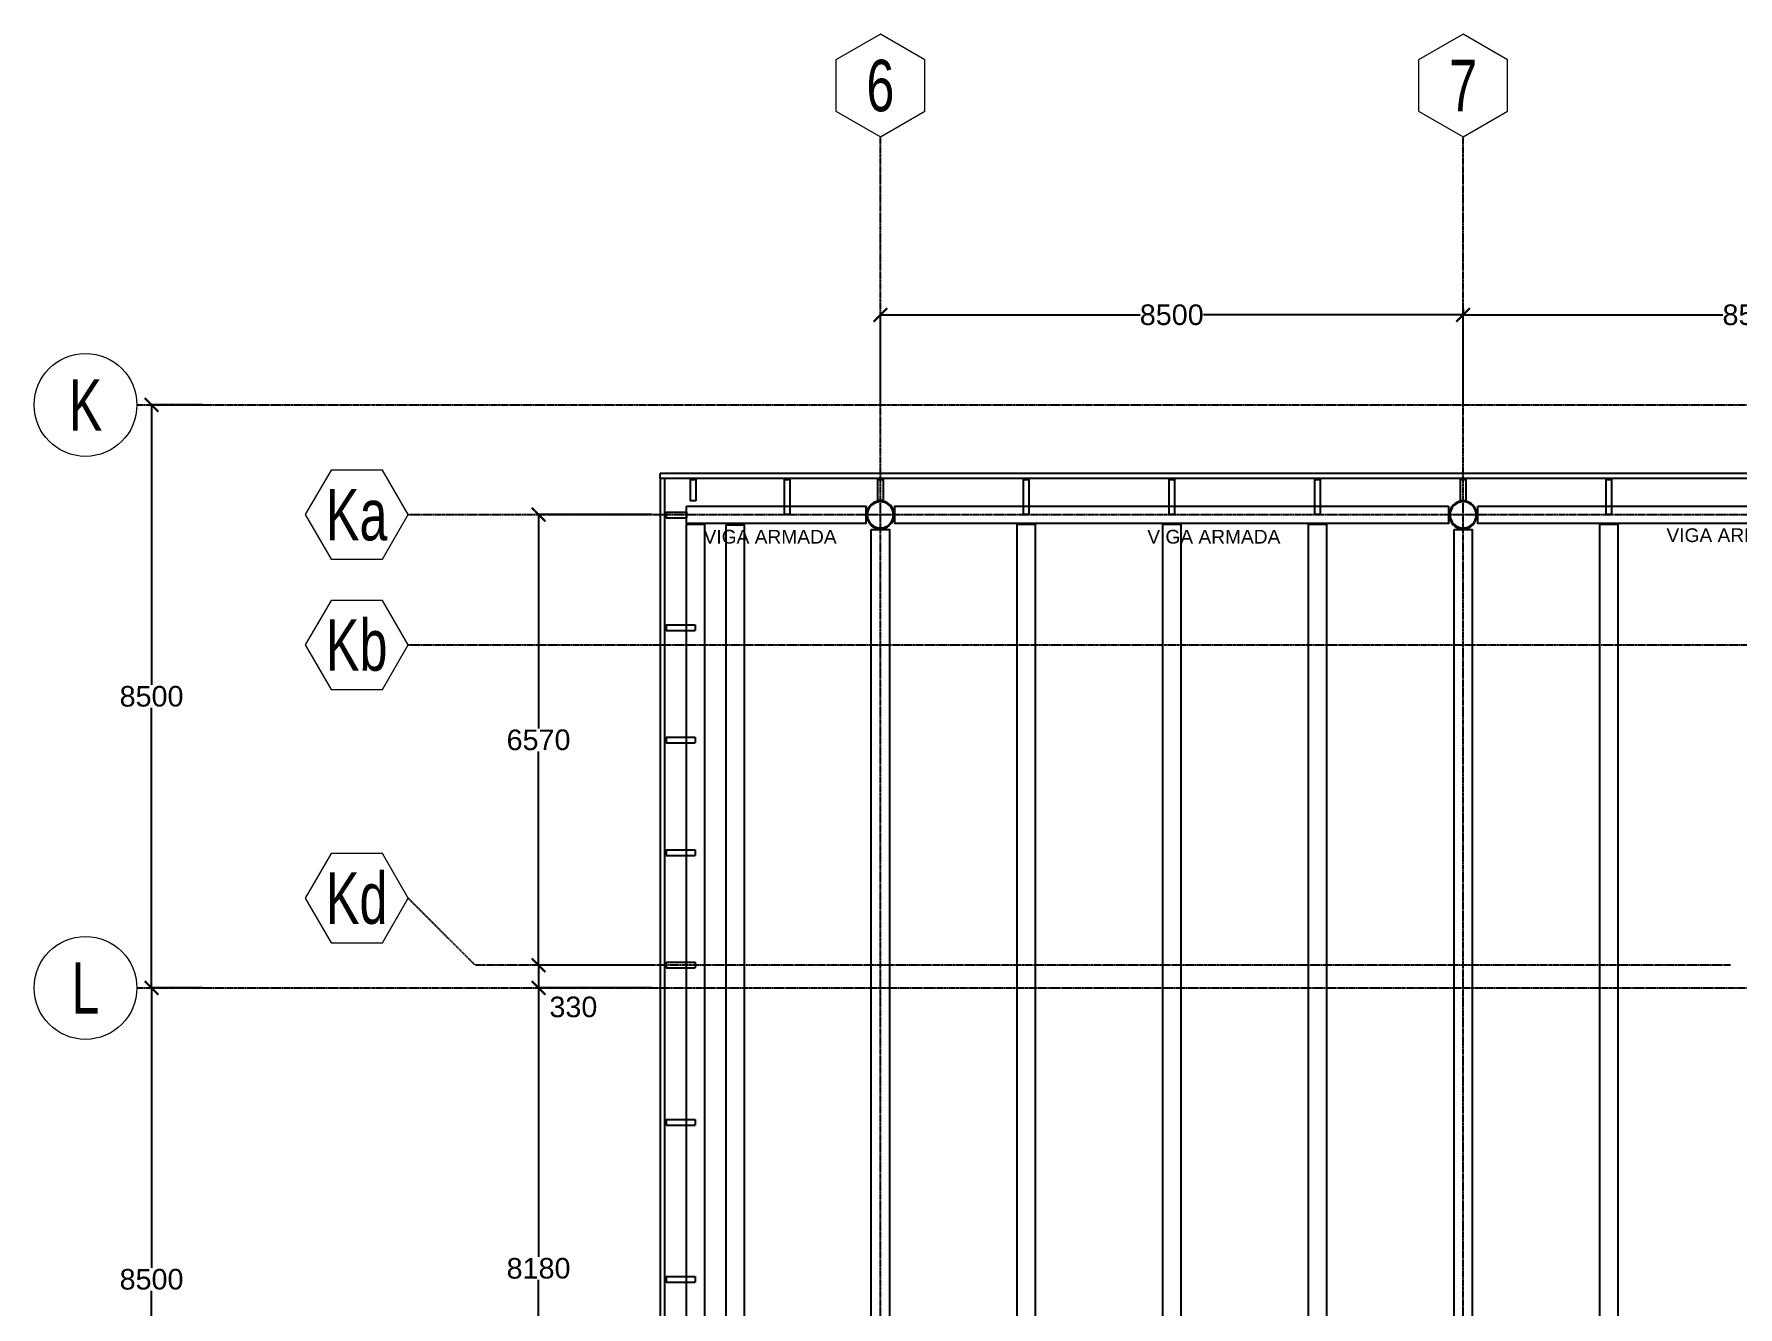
# Model space of a CAD drawing. Header units: millimetres. Extents: x -12345 to 95575, y -11225 to 31862.
# Drawn here: x -12345 to 12509, y 12349 to 30907 of the extents above; entities that cross this region are included whole.
import ezdxf
from ezdxf.enums import TextEntityAlignment as Align

# ---------------------------------------------------------------- set-up
doc = ezdxf.new("R2010")
doc.units = ezdxf.units.MM
doc.header["$LTSCALE"] = 0.95
doc.linetypes.add('DXK_LINE_DOT3', pattern=[5.9187, 2.979, -0.9799, 0.9799, -0.9799])
for name, color, linetype, lineweight in [('0-1', 250, 'Continuous', 5), ('E_COLUMNAS-1', 1, 'Continuous', 25), ('E_COLUMNAS-3', 1, 'Continuous', 35), ('E_TEXTO', 3, 'Continuous', 9), ('E_VIGAS-1', 31, 'Continuous', 25), ('HCB_EJES', 1, 'DXK_LINE_DOT3', 9), ('S-COLS-HDLN-1', 52, 'Continuous', 35)]:
    doc.layers.add(name, color=color, linetype=linetype, lineweight=lineweight)
for name, color, linetype in [('COTAS', 8, 'Continuous'), ('HCB-EJES', 1, 'Continuous'), ('HCB-ROTULOS', 2, 'Continuous'), ('HCB_VIGAS', 4, 'Continuous')]:
    doc.layers.add(name, color=color, linetype=linetype)
doc.styles.add('VERDANA', font='arial.ttf')
doc.dimstyles.new('1.125', dxfattribs={"dimscale": 0, "dimtxt": 300, "dimasz": 200, "dimexe": 4, "dimexo": 4, "dimgap": 15, "dimtad": 0, "dimdec": 0, "dimzin": 4, "dimdsep": 46, "dimtxsty": 'VERDANA', "dimblk": 'ARCHTICK', "dimcen": -10, "dimclrd": 256, "dimclrt": 3, "dimadec": 0, "dimazin": 0, "dimtfac": 1, "dimtdec": 0, "dimtmove": 2, "dimatfit": 0, "dimldrblk": 'OBLIQUE', "dimfxl": 0.05, "dimtolj": 1, "dimtzin": 0, "dimarcsym": 0})

# ---------------------------------------------------------------- blocks, each defined once
blk = doc.blocks.new('EST_SFM_VIGA-METALICA-SECCION-C - EST_SFM_VIGA-METALICA-UPN160-1510769-_14_00m_N_E_-NIVEL-4 DOC')
at = {"layer": 'E_VIGAS-1'}
for p, q in [((-11.69, -0.018), (-11.69, 0.047)), ((11.677, 0.047), (-11.69, 0.047)), ((11.677, 0.047), (11.677, -0.018)), ((-11.69, -0.018), (11.677, -0.018))]:
    blk.add_line(p, q, dxfattribs=at)
blk = doc.blocks.new('EST_SFM_VIGA-METALICA-SECCION-C - EST_SFM_VIGA-METALICA-UPN160-1505289-_14_00m_N_E_-NIVEL-4 DOC')
at = {"layer": 'E_VIGAS-1'}
for p, q in [((-44.831, -0.047), (-44.831, 0.018)), ((44.822, 0.018), (-44.831, 0.018)), ((-44.831, -0.047), (44.822, -0.047))]:
    blk.add_line(p, q, dxfattribs=at)
blk = doc.blocks.new('DCTIB_CNI_EST_MOD-1A-FAC_0001_rvt-1-_14_00m_N_E_-NIVEL-4 DOC')
at = {"layer": 'E_VIGAS-1'}
for p, q in [((-85.436, 165.076), (-85.436, 165.077)), ((-85.436, 165.077), (-85.408, 165.077)), ((-85.436, 165.076), (-85.354, 165.076)), ((-85.354, 165.076), (-85.436, 165.076)), ((-85.436, 165.076), (-85.436, 164.763)), ((-85.398, 165.082), (-85.398, 165.096)), ((-85.398, 165.077), (-85.398, 165.082)), ((-85.393, 165.096), (-85.393, 165.082)), ((-85.393, 165.082), (-85.393, 165.077)), ((-85.382, 165.077), (-85.354, 165.077)), ((-85.354, 165.077), (-85.354, 165.076)), ((-85.354, 165.076), (-85.354, 164.763)), ((-84.064, 165.076), (-84.064, 165.077)), ((-84.064, 165.077), (-84.037, 165.077)), ((-84.064, 165.076), (-83.982, 165.076)), ((-83.982, 165.076), (-84.064, 165.076)), ((-84.064, 165.076), (-84.064, 164.564)), ((-84.026, 165.082), (-84.026, 165.096)), ((-84.026, 165.077), (-84.026, 165.082)), ((-84.021, 165.096), (-84.021, 165.082)), ((-84.021, 165.082), (-84.021, 165.077)), ((-84.01, 165.077), (-83.982, 165.077)), ((-83.982, 165.077), (-83.982, 165.076)), ((-83.982, 165.076), (-83.982, 164.564)), ((-82.703, 165.076), (-82.703, 165.077)), ((-82.703, 165.077), (-82.675, 165.077)), ((-82.703, 165.076), (-82.621, 165.076)), ((-82.621, 165.076), (-82.703, 165.076)), ((-82.703, 165.076), (-82.703, 164.767)), ((-82.664, 165.082), (-82.664, 165.096)), ((-82.664, 165.077), (-82.664, 165.082)), ((-82.659, 165.096), (-82.659, 165.082)), ((-82.659, 165.082), (-82.659, 165.077)), ((-82.649, 165.077), (-82.621, 165.077)), ((-82.621, 165.077), (-82.621, 165.076)), ((-82.621, 165.076), (-82.621, 164.767)), ((-80.578, 165.076), (-80.578, 165.077)), ((-80.578, 165.077), (-80.55, 165.077)), ((-80.578, 165.076), (-80.496, 165.076)), ((-80.496, 165.076), (-80.578, 165.076)), ((-80.578, 165.076), (-80.578, 164.564)), ((-80.539, 165.082), (-80.539, 165.096)), ((-80.539, 165.077), (-80.539, 165.082)), ((-80.534, 165.096), (-80.534, 165.082)), ((-80.534, 165.082), (-80.534, 165.077)), ((-80.524, 165.077), (-80.496, 165.077)), ((-80.496, 165.077), (-80.496, 165.076)), ((-80.496, 165.076), (-80.496, 164.564)), ((-78.453, 165.076), (-78.453, 165.077)), ((-78.453, 165.077), (-78.425, 165.077)), ((-78.453, 165.076), (-78.371, 165.076)), ((-78.371, 165.076), (-78.453, 165.076)), ((-78.453, 165.076), (-78.453, 164.564)), ((-78.414, 165.082), (-78.414, 165.096)), ((-78.414, 165.077), (-78.414, 165.082)), ((-78.409, 165.096), (-78.409, 165.082)), ((-78.409, 165.082), (-78.409, 165.077)), ((-78.399, 165.077), (-78.371, 165.077)), ((-78.371, 165.077), (-78.371, 165.076)), ((-78.371, 165.076), (-78.371, 164.564)), ((-76.328, 165.076), (-76.328, 165.077)), ((-76.328, 165.077), (-76.3, 165.077)), ((-76.328, 165.076), (-76.246, 165.076)), ((-76.246, 165.076), (-76.328, 165.076)), ((-76.328, 165.076), (-76.328, 164.564)), ((-76.289, 165.082), (-76.289, 165.096)), ((-76.289, 165.077), (-76.289, 165.082)), ((-76.284, 165.096), (-76.284, 165.082)), ((-76.284, 165.082), (-76.284, 165.077)), ((-76.274, 165.077), (-76.246, 165.077)), ((-76.246, 165.077), (-76.246, 165.076)), ((-76.246, 165.076), (-76.246, 164.564)), ((-74.203, 165.076), (-74.203, 165.077)), ((-74.203, 165.077), (-74.175, 165.077)), ((-74.203, 165.076), (-74.121, 165.076)), ((-74.121, 165.076), (-74.203, 165.076)), ((-74.203, 165.076), (-74.203, 164.763)), ((-74.164, 165.082), (-74.164, 165.096)), ((-74.164, 165.077), (-74.164, 165.082)), ((-74.159, 165.096), (-74.159, 165.082)), ((-74.159, 165.082), (-74.159, 165.077)), ((-74.149, 165.077), (-74.121, 165.077)), ((-74.121, 165.077), (-74.121, 165.076)), ((-74.121, 165.076), (-74.121, 164.763)), ((-72.078, 165.076), (-72.078, 165.077)), ((-72.078, 165.077), (-72.05, 165.077)), ((-72.078, 165.076), (-71.996, 165.076)), ((-71.996, 165.076), (-72.078, 165.076)), ((-72.078, 165.076), (-72.078, 164.564)), ((-72.039, 165.082), (-72.039, 165.096)), ((-72.039, 165.077), (-72.039, 165.082)), ((-72.034, 165.096), (-72.034, 165.082)), ((-72.034, 165.082), (-72.034, 165.077)), ((-72.024, 165.077), (-71.996, 165.077)), ((-71.996, 165.077), (-71.996, 165.076)), ((-71.996, 165.076), (-71.996, 164.564)), ((-85.808, 164.559), (-85.794, 164.559)), ((-85.794, 164.554), (-85.808, 164.554)), ((-85.794, 164.559), (-85.789, 164.559)), ((-85.789, 164.554), (-85.794, 164.554)), ((-85.789, 164.569), (-85.789, 164.597)), ((-85.789, 164.597), (-85.788, 164.597)), ((-85.789, 164.515), (-85.789, 164.543)), ((-85.788, 164.515), (-85.788, 164.597)), ((-85.788, 164.597), (-85.49, 164.597)), ((-85.788, 164.597), (-85.788, 164.515)), ((-85.49, 164.597), (-85.49, 164.515)), ((-85.354, 164.763), (-85.436, 164.763)), ((-83.982, 164.564), (-84.064, 164.564)), ((-82.621, 164.767), (-82.703, 164.767)), ((-80.496, 164.564), (-80.578, 164.564)), ((-78.371, 164.564), (-78.453, 164.564)), ((-76.246, 164.564), (-76.328, 164.564)), ((-74.121, 164.763), (-74.203, 164.763)), ((-71.996, 164.564), (-72.078, 164.564)), ((-85.788, 164.515), (-85.789, 164.515)), ((-85.788, 164.515), (-85.49, 164.515)), ((-85.808, 162.918), (-85.794, 162.918)), ((-85.794, 162.913), (-85.808, 162.913)), ((-85.794, 162.918), (-85.789, 162.918)), ((-85.789, 162.913), (-85.794, 162.913)), ((-85.789, 162.929), (-85.789, 162.957)), ((-85.789, 162.957), (-85.788, 162.957)), ((-85.789, 162.875), (-85.789, 162.903)), ((-85.788, 162.875), (-85.789, 162.875)), ((-85.788, 162.875), (-85.788, 162.957)), ((-85.788, 162.957), (-85.364, 162.957)), ((-85.788, 162.957), (-85.788, 162.875)), ((-85.788, 162.875), (-85.364, 162.875)), ((-85.364, 162.957), (-85.364, 162.875)), ((-85.789, 161.289), (-85.789, 161.317)), ((-85.789, 161.317), (-85.788, 161.317)), ((-85.788, 161.235), (-85.788, 161.317)), ((-85.788, 161.317), (-85.364, 161.317)), ((-85.788, 161.317), (-85.788, 161.235)), ((-85.364, 161.317), (-85.364, 161.235)), ((-85.808, 161.278), (-85.794, 161.278)), ((-85.794, 161.273), (-85.808, 161.273)), ((-85.794, 161.278), (-85.789, 161.278)), ((-85.789, 161.273), (-85.794, 161.273)), ((-85.789, 161.235), (-85.789, 161.262)), ((-85.788, 161.235), (-85.789, 161.235)), ((-85.788, 161.235), (-85.364, 161.235)), ((-85.808, 159.638), (-85.794, 159.638)), ((-85.794, 159.633), (-85.808, 159.633)), ((-85.794, 159.638), (-85.789, 159.638)), ((-85.789, 159.633), (-85.794, 159.633)), ((-85.789, 159.649), (-85.789, 159.676)), ((-85.789, 159.676), (-85.788, 159.676)), ((-85.789, 159.594), (-85.789, 159.622)), ((-85.788, 159.594), (-85.789, 159.594)), ((-85.788, 159.594), (-85.788, 159.676)), ((-85.788, 159.676), (-85.364, 159.676)), ((-85.788, 159.676), (-85.788, 159.594)), ((-85.788, 159.594), (-85.364, 159.594)), ((-85.364, 159.676), (-85.364, 159.594)), ((-85.808, 157.998), (-85.794, 157.998)), ((-85.794, 157.993), (-85.808, 157.993)), ((-85.794, 157.998), (-85.789, 157.998)), ((-85.789, 157.993), (-85.794, 157.993)), ((-85.789, 158.008), (-85.789, 158.036)), ((-85.789, 158.036), (-85.788, 158.036)), ((-85.789, 157.954), (-85.789, 157.982)), ((-85.788, 157.954), (-85.789, 157.954)), ((-85.788, 157.954), (-85.788, 158.036)), ((-85.788, 158.036), (-85.364, 158.036)), ((-85.788, 158.036), (-85.788, 157.954)), ((-85.788, 157.954), (-85.364, 157.954)), ((-85.364, 158.036), (-85.364, 157.954)), ((-85.808, 155.706), (-85.794, 155.706)), ((-85.794, 155.701), (-85.808, 155.701)), ((-85.794, 155.706), (-85.789, 155.706)), ((-85.789, 155.701), (-85.794, 155.701)), ((-85.789, 155.717), (-85.789, 155.745)), ((-85.789, 155.745), (-85.788, 155.745)), ((-85.789, 155.663), (-85.789, 155.691)), ((-85.788, 155.663), (-85.789, 155.663)), ((-85.788, 155.663), (-85.788, 155.745)), ((-85.788, 155.745), (-85.364, 155.745)), ((-85.788, 155.745), (-85.788, 155.663)), ((-85.788, 155.663), (-85.364, 155.663)), ((-85.364, 155.745), (-85.364, 155.663)), ((-85.808, 153.418), (-85.794, 153.418)), ((-85.794, 153.413), (-85.808, 153.413)), ((-85.794, 153.418), (-85.789, 153.418)), ((-85.789, 153.413), (-85.794, 153.413)), ((-85.789, 153.428), (-85.789, 153.456)), ((-85.789, 153.456), (-85.788, 153.456)), ((-85.789, 153.374), (-85.789, 153.402)), ((-85.788, 153.374), (-85.789, 153.374)), ((-85.788, 153.374), (-85.788, 153.456)), ((-85.788, 153.456), (-85.364, 153.456)), ((-85.788, 153.456), (-85.788, 153.374)), ((-85.788, 153.374), (-85.364, 153.374)), ((-85.364, 153.456), (-85.364, 153.374))]:
    blk.add_line(p, q, dxfattribs=at)
for points, knots in [([(-85.408, 165.077), (-85.408, 165.077), (-85.406, 165.077), (-85.403, 165.077), (-85.401, 165.078), (-85.399, 165.078), (-85.398, 165.08), (-85.398, 165.081), (-85.398, 165.082)], [0, 0, 0, 0, 0.142857, 0.285714, 0.428571, 0.571429, 0.785714, 1, 1, 1, 1]), ([(-85.398, 165.082), (-85.398, 165.081), (-85.398, 165.08), (-85.4, 165.078), (-85.401, 165.078), (-85.403, 165.077), (-85.404, 165.077), (-85.406, 165.077), (-85.407, 165.077), (-85.408, 165.077)], [0, 0, 0, 0, 0.285714, 0.428571, 0.571429, 0.678571, 0.732143, 0.785714, 1, 1, 1, 1]), ([(-85.382, 165.077), (-85.383, 165.077), (-85.385, 165.077), (-85.387, 165.077), (-85.389, 165.078), (-85.391, 165.078), (-85.392, 165.08), (-85.393, 165.081), (-85.393, 165.082)], [0, 0, 0, 0, 0.142857, 0.285714, 0.428571, 0.571429, 0.785714, 1, 1, 1, 1]), ([(-85.393, 165.082), (-85.393, 165.081), (-85.392, 165.08), (-85.391, 165.078), (-85.389, 165.078), (-85.388, 165.077), (-85.387, 165.077), (-85.385, 165.077), (-85.383, 165.077), (-85.382, 165.077)], [0, 0, 0, 0, 0.285714, 0.428571, 0.571429, 0.678571, 0.732143, 0.785714, 1, 1, 1, 1]), ([(-84.037, 165.077), (-84.036, 165.077), (-84.034, 165.077), (-84.032, 165.077), (-84.03, 165.078), (-84.028, 165.078), (-84.026, 165.08), (-84.026, 165.081), (-84.026, 165.082)], [0, 0, 0, 0, 0.142857, 0.285714, 0.428571, 0.571429, 0.785714, 1, 1, 1, 1]), ([(-84.026, 165.082), (-84.026, 165.081), (-84.026, 165.08), (-84.028, 165.078), (-84.029, 165.078), (-84.031, 165.077), (-84.032, 165.077), (-84.034, 165.077), (-84.035, 165.077), (-84.037, 165.077)], [0, 0, 0, 0, 0.285714, 0.428571, 0.571429, 0.678571, 0.732143, 0.785714, 1, 1, 1, 1]), ([(-84.01, 165.077), (-84.011, 165.077), (-84.013, 165.077), (-84.015, 165.077), (-84.017, 165.078), (-84.019, 165.078), (-84.021, 165.08), (-84.021, 165.081), (-84.021, 165.082)], [0, 0, 0, 0, 0.142857, 0.285714, 0.428571, 0.571429, 0.785714, 1, 1, 1, 1]), ([(-84.021, 165.082), (-84.021, 165.081), (-84.021, 165.08), (-84.019, 165.078), (-84.017, 165.078), (-84.016, 165.077), (-84.015, 165.077), (-84.013, 165.077), (-84.011, 165.077), (-84.01, 165.077)], [0, 0, 0, 0, 0.285714, 0.428571, 0.571429, 0.678571, 0.732143, 0.785714, 1, 1, 1, 1]), ([(-82.675, 165.077), (-82.674, 165.077), (-82.673, 165.077), (-82.67, 165.077), (-82.668, 165.078), (-82.666, 165.078), (-82.665, 165.08), (-82.664, 165.081), (-82.664, 165.082)], [0, 0, 0, 0, 0.142857, 0.285714, 0.428571, 0.571429, 0.785714, 1, 1, 1, 1]), ([(-82.664, 165.082), (-82.664, 165.081), (-82.665, 165.08), (-82.666, 165.078), (-82.668, 165.078), (-82.669, 165.077), (-82.67, 165.077), (-82.672, 165.077), (-82.673, 165.077), (-82.674, 165.077)], [0, 0, 0, 0, 0.2857143, 0.4285714, 0.5714286, 0.6785714, 0.7321429, 0.7857143, 0.9594214, 0.9594214, 0.9594214, 0.9594214]), ([(-82.649, 165.077), (-82.65, 165.077), (-82.651, 165.077), (-82.654, 165.077), (-82.656, 165.078), (-82.658, 165.078), (-82.659, 165.08), (-82.659, 165.081), (-82.659, 165.082)], [0, 0, 0, 0, 0.142857, 0.285714, 0.428571, 0.571429, 0.785714, 1, 1, 1, 1]), ([(-82.659, 165.082), (-82.659, 165.081), (-82.659, 165.08), (-82.657, 165.078), (-82.656, 165.078), (-82.654, 165.077), (-82.653, 165.077), (-82.652, 165.077), (-82.65, 165.077), (-82.649, 165.077)], [0, 0, 0, 0, 0.285714, 0.428571, 0.571429, 0.678571, 0.732143, 0.785714, 1, 1, 1, 1]), ([(-80.55, 165.077), (-80.549, 165.077), (-80.548, 165.077), (-80.545, 165.077), (-80.543, 165.078), (-80.541, 165.078), (-80.54, 165.08), (-80.539, 165.081), (-80.539, 165.082)], [0, 0, 0, 0, 0.142857, 0.285714, 0.428571, 0.571429, 0.785714, 1, 1, 1, 1]), ([(-80.539, 165.082), (-80.539, 165.081), (-80.54, 165.08), (-80.541, 165.078), (-80.543, 165.078), (-80.544, 165.077), (-80.545, 165.077), (-80.547, 165.077), (-80.549, 165.077), (-80.55, 165.077)], [0, 0, 0, 0, 0.285714, 0.428571, 0.571429, 0.678571, 0.732143, 0.785714, 1, 1, 1, 1]), ([(-80.524, 165.077), (-80.525, 165.077), (-80.526, 165.077), (-80.529, 165.077), (-80.531, 165.078), (-80.533, 165.078), (-80.534, 165.08), (-80.534, 165.081), (-80.534, 165.082)], [0, 0, 0, 0, 0.142857, 0.285714, 0.428571, 0.571429, 0.785714, 1, 1, 1, 1]), ([(-80.534, 165.082), (-80.534, 165.081), (-80.534, 165.08), (-80.532, 165.078), (-80.531, 165.078), (-80.529, 165.077), (-80.528, 165.077), (-80.527, 165.077), (-80.525, 165.077), (-80.524, 165.077)], [0, 0, 0, 0, 0.285714, 0.428571, 0.571429, 0.678571, 0.732143, 0.785714, 1, 1, 1, 1]), ([(-78.425, 165.077), (-78.424, 165.077), (-78.423, 165.077), (-78.42, 165.077), (-78.418, 165.078), (-78.416, 165.078), (-78.415, 165.08), (-78.414, 165.081), (-78.414, 165.082)], [0, 0, 0, 0, 0.142857, 0.285714, 0.428571, 0.571429, 0.785714, 1, 1, 1, 1]), ([(-78.414, 165.082), (-78.414, 165.081), (-78.415, 165.08), (-78.416, 165.078), (-78.418, 165.078), (-78.419, 165.077), (-78.42, 165.077), (-78.422, 165.077), (-78.424, 165.077), (-78.425, 165.077)], [0, 0, 0, 0, 0.285714, 0.428571, 0.571429, 0.678571, 0.732143, 0.785714, 1, 1, 1, 1]), ([(-78.399, 165.077), (-78.4, 165.077), (-78.401, 165.077), (-78.404, 165.077), (-78.406, 165.078), (-78.408, 165.078), (-78.409, 165.08), (-78.409, 165.081), (-78.409, 165.082)], [0, 0, 0, 0, 0.142857, 0.285714, 0.428571, 0.571429, 0.785714, 1, 1, 1, 1]), ([(-78.409, 165.082), (-78.409, 165.081), (-78.409, 165.08), (-78.407, 165.078), (-78.406, 165.078), (-78.404, 165.077), (-78.403, 165.077), (-78.402, 165.077), (-78.4, 165.077), (-78.399, 165.077)], [0, 0, 0, 0, 0.285714, 0.428571, 0.571429, 0.678571, 0.732143, 0.785714, 1, 1, 1, 1]), ([(-76.3, 165.077), (-76.299, 165.077), (-76.298, 165.077), (-76.295, 165.077), (-76.293, 165.078), (-76.291, 165.078), (-76.29, 165.08), (-76.289, 165.081), (-76.289, 165.082)], [0, 0, 0, 0, 0.142857, 0.285714, 0.428571, 0.571429, 0.785714, 1, 1, 1, 1]), ([(-76.289, 165.082), (-76.289, 165.081), (-76.29, 165.08), (-76.291, 165.078), (-76.293, 165.078), (-76.294, 165.077), (-76.295, 165.077), (-76.297, 165.077), (-76.299, 165.077), (-76.3, 165.077)], [0, 0, 0, 0, 0.285714, 0.428571, 0.571429, 0.678571, 0.732143, 0.785714, 1, 1, 1, 1]), ([(-76.274, 165.077), (-76.275, 165.077), (-76.276, 165.077), (-76.279, 165.077), (-76.281, 165.078), (-76.283, 165.078), (-76.284, 165.08), (-76.284, 165.081), (-76.284, 165.082)], [0, 0, 0, 0, 0.142857, 0.285714, 0.428571, 0.571429, 0.785714, 1, 1, 1, 1]), ([(-76.284, 165.082), (-76.284, 165.081), (-76.284, 165.08), (-76.282, 165.078), (-76.281, 165.078), (-76.279, 165.077), (-76.278, 165.077), (-76.277, 165.077), (-76.275, 165.077), (-76.274, 165.077)], [0, 0, 0, 0, 0.285714, 0.428571, 0.571429, 0.678571, 0.732143, 0.785714, 1, 1, 1, 1]), ([(-74.175, 165.077), (-74.174, 165.077), (-74.173, 165.077), (-74.17, 165.077), (-74.168, 165.078), (-74.166, 165.078), (-74.165, 165.08), (-74.164, 165.081), (-74.164, 165.082)], [0, 0, 0, 0, 0.142857, 0.285714, 0.428571, 0.571429, 0.785714, 1, 1, 1, 1]), ([(-74.164, 165.082), (-74.164, 165.081), (-74.165, 165.08), (-74.166, 165.078), (-74.168, 165.078), (-74.169, 165.077), (-74.17, 165.077), (-74.172, 165.077), (-74.174, 165.077), (-74.175, 165.077)], [0, 0, 0, 0, 0.285714, 0.428571, 0.571429, 0.678571, 0.732143, 0.785714, 1, 1, 1, 1]), ([(-74.149, 165.077), (-74.15, 165.077), (-74.151, 165.077), (-74.154, 165.077), (-74.156, 165.078), (-74.158, 165.078), (-74.159, 165.08), (-74.159, 165.081), (-74.159, 165.082)], [0, 0, 0, 0, 0.142857, 0.285714, 0.428571, 0.571429, 0.785714, 1, 1, 1, 1]), ([(-74.159, 165.082), (-74.159, 165.081), (-74.159, 165.08), (-74.157, 165.078), (-74.156, 165.078), (-74.154, 165.077), (-74.153, 165.077), (-74.152, 165.077), (-74.15, 165.077), (-74.149, 165.077)], [0, 0, 0, 0, 0.285714, 0.428571, 0.571429, 0.678571, 0.732143, 0.785714, 1, 1, 1, 1]), ([(-72.05, 165.077), (-72.049, 165.077), (-72.048, 165.077), (-72.045, 165.077), (-72.043, 165.078), (-72.041, 165.078), (-72.04, 165.08), (-72.039, 165.081), (-72.039, 165.082)], [0, 0, 0, 0, 0.142857, 0.285714, 0.428571, 0.571429, 0.785714, 1, 1, 1, 1]), ([(-72.039, 165.082), (-72.039, 165.081), (-72.04, 165.08), (-72.041, 165.078), (-72.043, 165.078), (-72.044, 165.077), (-72.045, 165.077), (-72.047, 165.077), (-72.049, 165.077), (-72.05, 165.077)], [0, 0, 0, 0, 0.285714, 0.428571, 0.571429, 0.678571, 0.732143, 0.785714, 1, 1, 1, 1]), ([(-72.024, 165.077), (-72.025, 165.077), (-72.026, 165.077), (-72.029, 165.077), (-72.031, 165.078), (-72.033, 165.078), (-72.034, 165.08), (-72.034, 165.081), (-72.034, 165.082)], [0, 0, 0, 0, 0.142857, 0.285714, 0.428571, 0.571429, 0.785714, 1, 1, 1, 1]), ([(-72.034, 165.082), (-72.034, 165.081), (-72.034, 165.08), (-72.032, 165.078), (-72.031, 165.078), (-72.029, 165.077), (-72.028, 165.077), (-72.027, 165.077), (-72.025, 165.077), (-72.024, 165.077)], [0, 0, 0, 0, 0.285714, 0.428571, 0.571429, 0.678571, 0.732143, 0.785714, 1, 1, 1, 1]), ([(-85.789, 164.569), (-85.789, 164.569), (-85.789, 164.567), (-85.789, 164.564), (-85.79, 164.562), (-85.791, 164.56), (-85.792, 164.559), (-85.793, 164.559), (-85.794, 164.559)], [0, 0, 0, 0, 0.142857, 0.285714, 0.428571, 0.571429, 0.785714, 1, 1, 1, 1]), ([(-85.794, 164.559), (-85.793, 164.559), (-85.792, 164.559), (-85.791, 164.561), (-85.79, 164.562), (-85.79, 164.564), (-85.789, 164.565), (-85.789, 164.567), (-85.789, 164.568), (-85.789, 164.569)], [0, 0, 0, 0, 0.285714, 0.428571, 0.571429, 0.678571, 0.732143, 0.785714, 1, 1, 1, 1]), ([(-85.789, 164.543), (-85.789, 164.544), (-85.789, 164.546), (-85.789, 164.548), (-85.79, 164.55), (-85.791, 164.552), (-85.792, 164.553), (-85.793, 164.554), (-85.794, 164.554)], [0, 0, 0, 0, 0.142857, 0.285714, 0.428571, 0.571429, 0.785714, 1, 1, 1, 1]), ([(-85.794, 164.554), (-85.793, 164.554), (-85.792, 164.553), (-85.791, 164.552), (-85.79, 164.55), (-85.79, 164.549), (-85.789, 164.548), (-85.789, 164.546), (-85.789, 164.544), (-85.789, 164.543)], [0, 0, 0, 0, 0.285714, 0.428571, 0.571429, 0.678571, 0.732143, 0.785714, 1, 1, 1, 1]), ([(-85.789, 162.929), (-85.789, 162.928), (-85.789, 162.927), (-85.789, 162.924), (-85.79, 162.922), (-85.791, 162.92), (-85.792, 162.919), (-85.793, 162.918), (-85.794, 162.918)], [0, 0, 0, 0, 0.142857, 0.285714, 0.428571, 0.571429, 0.785714, 1, 1, 1, 1]), ([(-85.794, 162.918), (-85.793, 162.918), (-85.792, 162.919), (-85.791, 162.92), (-85.79, 162.922), (-85.79, 162.923), (-85.789, 162.924), (-85.789, 162.926), (-85.789, 162.928), (-85.789, 162.929)], [0, 0, 0, 0, 0.285714, 0.428571, 0.571429, 0.678571, 0.732143, 0.785714, 1, 1, 1, 1]), ([(-85.789, 162.903), (-85.789, 162.904), (-85.789, 162.905), (-85.789, 162.908), (-85.79, 162.91), (-85.791, 162.912), (-85.792, 162.913), (-85.793, 162.913), (-85.794, 162.913)], [0, 0, 0, 0, 0.142857, 0.285714, 0.428571, 0.571429, 0.785714, 1, 1, 1, 1]), ([(-85.794, 162.913), (-85.793, 162.913), (-85.792, 162.913), (-85.791, 162.911), (-85.79, 162.91), (-85.79, 162.908), (-85.789, 162.907), (-85.789, 162.906), (-85.789, 162.904), (-85.789, 162.903)], [0, 0, 0, 0, 0.285714, 0.428571, 0.571429, 0.678571, 0.732143, 0.785714, 1, 1, 1, 1]), ([(-85.789, 161.289), (-85.789, 161.288), (-85.789, 161.286), (-85.789, 161.284), (-85.79, 161.282), (-85.791, 161.28), (-85.792, 161.278), (-85.793, 161.278), (-85.794, 161.278)], [0, 0, 0, 0, 0.142857, 0.285714, 0.428571, 0.571429, 0.785714, 1, 1, 1, 1]), ([(-85.794, 161.278), (-85.793, 161.278), (-85.792, 161.279), (-85.791, 161.28), (-85.79, 161.282), (-85.79, 161.283), (-85.789, 161.284), (-85.789, 161.286), (-85.789, 161.288), (-85.789, 161.289)], [0, 0, 0, 0, 0.285714, 0.428571, 0.571429, 0.678571, 0.732143, 0.785714, 1, 1, 1, 1]), ([(-85.789, 161.262), (-85.789, 161.263), (-85.789, 161.265), (-85.789, 161.267), (-85.79, 161.27), (-85.791, 161.271), (-85.792, 161.273), (-85.793, 161.273), (-85.794, 161.273)], [0, 0, 0, 0, 0.142857, 0.285714, 0.428571, 0.571429, 0.785714, 1, 1, 1, 1]), ([(-85.794, 161.273), (-85.793, 161.273), (-85.792, 161.273), (-85.791, 161.271), (-85.79, 161.27), (-85.79, 161.268), (-85.789, 161.267), (-85.789, 161.265), (-85.789, 161.264), (-85.789, 161.262)], [0, 0, 0, 0, 0.285714, 0.428571, 0.571429, 0.678571, 0.732143, 0.785714, 1, 1, 1, 1]), ([(-85.789, 159.649), (-85.789, 159.648), (-85.789, 159.646), (-85.789, 159.644), (-85.79, 159.642), (-85.791, 159.64), (-85.792, 159.638), (-85.793, 159.638), (-85.794, 159.638)], [0, 0, 0, 0, 0.142857, 0.285714, 0.428571, 0.571429, 0.785714, 1, 1, 1, 1]), ([(-85.794, 159.638), (-85.793, 159.638), (-85.792, 159.638), (-85.791, 159.64), (-85.79, 159.641), (-85.79, 159.643), (-85.789, 159.644), (-85.789, 159.646), (-85.789, 159.647), (-85.789, 159.649)], [0, 0, 0, 0, 0.285714, 0.428571, 0.571429, 0.678571, 0.732143, 0.785714, 1, 1, 1, 1]), ([(-85.789, 159.622), (-85.789, 159.623), (-85.789, 159.625), (-85.789, 159.627), (-85.79, 159.629), (-85.791, 159.631), (-85.792, 159.633), (-85.793, 159.633), (-85.794, 159.633)], [0, 0, 0, 0, 0.142857, 0.285714, 0.428571, 0.571429, 0.785714, 1, 1, 1, 1]), ([(-85.794, 159.633), (-85.793, 159.633), (-85.792, 159.632), (-85.791, 159.631), (-85.79, 159.629), (-85.79, 159.628), (-85.789, 159.627), (-85.789, 159.625), (-85.789, 159.623), (-85.789, 159.622)], [0, 0, 0, 0, 0.285714, 0.428571, 0.571429, 0.678571, 0.732143, 0.785714, 1, 1, 1, 1]), ([(-85.789, 158.008), (-85.789, 158.007), (-85.789, 158.006), (-85.789, 158.003), (-85.79, 158.001), (-85.791, 157.999), (-85.792, 157.998), (-85.793, 157.998), (-85.794, 157.998)], [0, 0, 0, 0, 0.142857, 0.285714, 0.428571, 0.571429, 0.785714, 1, 1, 1, 1]), ([(-85.794, 157.998), (-85.793, 157.998), (-85.792, 157.998), (-85.791, 158), (-85.79, 158.001), (-85.79, 158.003), (-85.789, 158.004), (-85.789, 158.005), (-85.789, 158.007), (-85.789, 158.008)], [0, 0, 0, 0, 0.285714, 0.428571, 0.571429, 0.678571, 0.732143, 0.785714, 1, 1, 1, 1]), ([(-85.789, 157.982), (-85.789, 157.983), (-85.789, 157.984), (-85.789, 157.987), (-85.79, 157.989), (-85.791, 157.991), (-85.792, 157.992), (-85.793, 157.993), (-85.794, 157.993)], [0, 0, 0, 0, 0.142857, 0.285714, 0.428571, 0.571429, 0.785714, 1, 1, 1, 1]), ([(-85.794, 157.993), (-85.793, 157.993), (-85.792, 157.992), (-85.791, 157.991), (-85.79, 157.989), (-85.79, 157.988), (-85.789, 157.987), (-85.789, 157.985), (-85.789, 157.983), (-85.789, 157.982)], [0, 0, 0, 0, 0.285714, 0.428571, 0.571429, 0.678571, 0.732143, 0.785714, 1, 1, 1, 1]), ([(-85.789, 155.717), (-85.789, 155.716), (-85.789, 155.714), (-85.789, 155.712), (-85.79, 155.71), (-85.791, 155.708), (-85.792, 155.707), (-85.793, 155.706), (-85.794, 155.706)], [0, 0, 0, 0, 0.142857, 0.285714, 0.428571, 0.571429, 0.785714, 1, 1, 1, 1]), ([(-85.794, 155.706), (-85.793, 155.706), (-85.792, 155.707), (-85.791, 155.708), (-85.79, 155.71), (-85.79, 155.711), (-85.789, 155.712), (-85.789, 155.714), (-85.789, 155.716), (-85.789, 155.717)], [0, 0, 0, 0, 0.285714, 0.428571, 0.571429, 0.678571, 0.732143, 0.785714, 1, 1, 1, 1]), ([(-85.789, 155.691), (-85.789, 155.691), (-85.789, 155.693), (-85.789, 155.696), (-85.79, 155.698), (-85.791, 155.7), (-85.792, 155.701), (-85.793, 155.701), (-85.794, 155.701)], [0, 0, 0, 0, 0.142857, 0.285714, 0.428571, 0.571429, 0.785714, 1, 1, 1, 1]), ([(-85.794, 155.701), (-85.793, 155.701), (-85.792, 155.701), (-85.791, 155.699), (-85.79, 155.698), (-85.79, 155.696), (-85.789, 155.695), (-85.789, 155.693), (-85.789, 155.692), (-85.789, 155.691)], [0, 0, 0, 0, 0.285714, 0.428571, 0.571429, 0.678571, 0.732143, 0.785714, 1, 1, 1, 1]), ([(-85.789, 153.428), (-85.789, 153.428), (-85.789, 153.426), (-85.789, 153.424), (-85.79, 153.421), (-85.791, 153.419), (-85.792, 153.418), (-85.793, 153.418), (-85.794, 153.418)], [0, 0, 0, 0, 0.142857, 0.285714, 0.428571, 0.571429, 0.785714, 1, 1, 1, 1]), ([(-85.794, 153.418), (-85.793, 153.418), (-85.792, 153.418), (-85.791, 153.42), (-85.79, 153.421), (-85.79, 153.423), (-85.789, 153.424), (-85.789, 153.426), (-85.789, 153.427), (-85.789, 153.428)], [0, 0, 0, 0, 0.285714, 0.428571, 0.571429, 0.678571, 0.732143, 0.785714, 1, 1, 1, 1]), ([(-85.789, 153.402), (-85.789, 153.403), (-85.789, 153.405), (-85.789, 153.407), (-85.79, 153.409), (-85.791, 153.411), (-85.792, 153.412), (-85.793, 153.413), (-85.794, 153.413)], [0, 0, 0, 0, 0.142857, 0.285714, 0.428571, 0.571429, 0.785714, 1, 1, 1, 1]), ([(-85.794, 153.413), (-85.793, 153.413), (-85.792, 153.412), (-85.791, 153.411), (-85.79, 153.409), (-85.79, 153.408), (-85.789, 153.407), (-85.789, 153.405), (-85.789, 153.403), (-85.789, 153.402)], [0, 0, 0, 0, 0.285714, 0.428571, 0.571429, 0.678571, 0.732143, 0.785714, 1, 1, 1, 1])]:
    blk.add_open_spline(points, degree=3, knots=knots, dxfattribs=at)
blk.add_blockref('EST_SFM_VIGA-METALICA-SECCION-C - EST_SFM_VIGA-METALICA-UPN160-1505289-_14_00m_N_E_-NIVEL-4 DOC', (-41.042, 165.143), dxfattribs=at)
at = {"layer": 'E_VIGAS-1', "rotation": 269.9999999999999}
blk.add_blockref('EST_SFM_VIGA-METALICA-SECCION-C - EST_SFM_VIGA-METALICA-UPN160-1510769-_14_00m_N_E_-NIVEL-4 DOC', (-85.855, 153.406), dxfattribs=at)
blk = doc.blocks.new('EST_SCM_COLUMNA-METALICA-SECCION-CIRCULAR - EST_SCM_COLUMNA-TUBULAR-CIRCULAR_PTEØ_16__e_12_7mm-V15-_14_00m_N_E_-NIVEL-4 DOC')
at = {"layer": 'E_COLUMNAS-1'}
for radius, start, end in [(0.203, 152.3077, 180), (0.203, 180, 301.5276), (0.191, 0, 180), (0.191, 180, 0), (0.203, 138.8676, 152.2934), (0.203, 55.3846, 138.4615), (0.203, 0.1163, 54.8877), (0.203, 301.6076, 304.3453), (0.203, 304.6154, 359.8837)]:
    blk.add_arc((0, 0), radius, start, end, dxfattribs=at)
at = {"layer": 'S-COLS-HDLN-1'}
blk.add_line((0.106, -0.173), (0.106, -0.173), dxfattribs=at)
for start, end in [(138.4615, 138.8536), (54.9017, 55.3846), (304.3593, 304.6154)]:
    blk.add_arc((0, 0), 0.203, start, end, dxfattribs=at)
blk = doc.blocks.new('_ArchTick')
at = {"color": 0, "linetype": 'ByBlock', "const_width": 0.15}
blk.add_lwpolyline([(-0.5, -0.5), (0.5, 0.5)], dxfattribs=at)
blk = doc.blocks.new('*D176')
at = {"layer": 'COTAS', "color": 0, "lineweight": -2, "transparency": 16777216}
for p, q in [((0, 25504), (0, 26817)), ((8500, 25504), (8500, 26817))]:
    blk.add_line(p, q, dxfattribs=at)
at = {"layer": 'COTAS', "lineweight": -2, "transparency": 16777216}
for p, q in [((0, 26813), (3787, 26813)), ((8500, 26813), (4713, 26813))]:
    blk.add_line(p, q, dxfattribs=at)
at = {"layer": 'Defpoints', "color": 0, "transparency": 16777216}
for p in [(8500, 26813), (0, 25500), (8500, 25500)]:
    blk.add_point(p, dxfattribs=at)
at = {"layer": 'COTAS', "lineweight": -2, "transparency": 16777216, "xscale": 200, "yscale": 200, "zscale": 200, "rotation": 180}
blk.add_blockref('_ArchTick', (0, 26813), dxfattribs=at)
at = {"layer": 'COTAS', "lineweight": -2, "transparency": 16777216, "xscale": 200, "yscale": 200, "zscale": 200}
blk.add_blockref('_ArchTick', (8500, 26813), dxfattribs=at)
at = {"layer": 'COTAS', "color": 3, "transparency": 16777216, "insert": (4250, 26813), "char_height": 300, "attachment_point": 5, "style": 'VERDANA'}
blk.add_mtext('\\A1;8500', dxfattribs=at)
blk = doc.blocks.new('_Oblique')
at = {"color": 0, "linetype": 'ByBlock', "lineweight": -2}
blk.add_line((-0.5, -0.5), (0.5, 0.5), dxfattribs=at)
blk = doc.blocks.new('*D177')
at = {"layer": 'COTAS', "color": 0, "lineweight": -2, "transparency": 16777216}
blk.add_line((8500, 26900), (8500, 26809), dxfattribs=at)
at = {"layer": 'COTAS', "lineweight": -2, "transparency": 16777216}
for p, q in [((8500, 26813), (12287, 26813)), ((17000, 26813), (13213, 26813))]:
    blk.add_line(p, q, dxfattribs=at)
at = {"layer": 'Defpoints', "color": 0, "transparency": 16777216}
for p in [(8500, 26904), (17000, 26813), (17000, 26813)]:
    blk.add_point(p, dxfattribs=at)
at = {"layer": 'COTAS', "lineweight": -2, "transparency": 16777216, "xscale": 200, "yscale": 200, "zscale": 200, "rotation": 180}
blk.add_blockref('_ArchTick', (8500, 26813), dxfattribs=at)
at = {"layer": 'COTAS', "lineweight": -2, "transparency": 16777216, "xscale": 200, "yscale": 200, "zscale": 200}
blk.add_blockref('_ArchTick', (17000, 26813), dxfattribs=at)
at = {"layer": 'COTAS', "color": 3, "transparency": 16777216, "insert": (12750, 26813), "char_height": 300, "attachment_point": 5, "style": 'VERDANA'}
blk.add_mtext('\\A1;8500', dxfattribs=at)
blk = doc.blocks.new('*D187')
at = {"layer": 'COTAS', "color": 0, "lineweight": -2, "transparency": 16777216}
for p, q in [((-3334, 17000), (-4990, 17000)), ((-3334, 8820), (-4990, 8820))]:
    blk.add_line(p, q, dxfattribs=at)
at = {"layer": 'COTAS', "lineweight": -2, "transparency": 16777216}
for p, q in [((-4986, 17000), (-4986, 13078)), ((-4986, 8820), (-4986, 12742))]:
    blk.add_line(p, q, dxfattribs=at)
at = {"layer": 'Defpoints', "color": 0, "transparency": 16777216}
for p in [(-4986, 17000), (-3330, 17000), (-3330, 8820)]:
    blk.add_point(p, dxfattribs=at)
at = {"layer": 'COTAS', "lineweight": -2, "transparency": 16777216, "xscale": 200, "yscale": 200, "zscale": 200}
for p, rotation in [((-4986, 17000), 90), ((-4986, 8820), 270)]:
    blk.add_blockref('_ArchTick', p, dxfattribs=dict(at, rotation=rotation))
at = {"layer": 'COTAS', "color": 3, "transparency": 16777216, "insert": (-4986, 12910), "char_height": 300, "attachment_point": 5, "rotation": 0.1, "style": 'VERDANA'}
blk.add_mtext('\\A1;8180', dxfattribs=at)
blk = doc.blocks.new('*D188')
at = {"layer": 'COTAS', "color": 0, "lineweight": -2, "transparency": 16777216}
for p, q in [((-3334, 23900), (-4990, 23900)), ((-3334, 17330), (-4990, 17330))]:
    blk.add_line(p, q, dxfattribs=at)
at = {"layer": 'COTAS', "lineweight": -2, "transparency": 16777216}
for p, q in [((-4986, 23900), (-4986, 20783)), ((-4986, 17330), (-4986, 20447))]:
    blk.add_line(p, q, dxfattribs=at)
at = {"layer": 'Defpoints', "color": 0, "transparency": 16777216}
for p in [(-4986, 23900), (-3330, 23900), (-3330, 17330)]:
    blk.add_point(p, dxfattribs=at)
at = {"layer": 'COTAS', "lineweight": -2, "transparency": 16777216, "xscale": 200, "yscale": 200, "zscale": 200}
for p, rotation in [((-4986, 23900), 90), ((-4986, 17330), 270)]:
    blk.add_blockref('_ArchTick', p, dxfattribs=dict(at, rotation=rotation))
at = {"layer": 'COTAS', "color": 3, "transparency": 16777216, "insert": (-4986, 20615), "char_height": 300, "attachment_point": 5, "rotation": 0.1, "style": 'VERDANA'}
blk.add_mtext('\\A1;6570', dxfattribs=at)
blk = doc.blocks.new('*D207')
at = {"layer": 'COTAS', "lineweight": -2, "transparency": 16777216}
for p, q in [((-4986, 17330), (-4986, 17530)), ((-4986, 17330), (-4986, 17000)), ((-4986, 17000), (-4986, 16800))]:
    blk.add_line(p, q, dxfattribs=at)
at = {"layer": 'COTAS', "color": 0, "lineweight": -2, "transparency": 16777216}
for p, q in [((-3334, 17330), (-4990, 17330)), ((-3334, 17000), (-4990, 17000))]:
    blk.add_line(p, q, dxfattribs=at)
at = {"layer": 'Defpoints', "color": 0, "transparency": 16777216}
for p in [(-3330, 17330), (-4986, 17000), (-3330, 17000)]:
    blk.add_point(p, dxfattribs=at)
at = {"layer": 'COTAS', "lineweight": -2, "transparency": 16777216, "xscale": 200, "yscale": 200, "zscale": 200}
for p, rotation in [((-4986, 17330), 270), ((-4986, 17000), 90)]:
    blk.add_blockref('_ArchTick', p, dxfattribs=dict(at, rotation=rotation))
at = {"layer": 'COTAS', "color": 3, "transparency": 16777216, "insert": (-4478, 16721), "char_height": 300, "attachment_point": 5, "rotation": 0.1, "style": 'VERDANA'}
blk.add_mtext('\\A1;330', dxfattribs=at)
blk = doc.blocks.new('*D209')
at = {"layer": 'COTAS', "color": 0, "lineweight": -2, "transparency": 16777216}
for p, q in [((-9892, 25500), (-10635, 25500)), ((-9892, 17000), (-10635, 17000))]:
    blk.add_line(p, q, dxfattribs=at)
at = {"layer": 'COTAS', "lineweight": -2, "transparency": 16777216}
for p, q in [((-10631, 25500), (-10631, 21418)), ((-10631, 17000), (-10631, 21082))]:
    blk.add_line(p, q, dxfattribs=at)
at = {"layer": 'Defpoints', "color": 0, "transparency": 16777216}
for p in [(-10631, 25500), (-9888, 25500), (-9888, 17000)]:
    blk.add_point(p, dxfattribs=at)
at = {"layer": 'COTAS', "lineweight": -2, "transparency": 16777216, "xscale": 200, "yscale": 200, "zscale": 200}
for p, rotation in [((-10631, 25500), 90), ((-10631, 17000), 270)]:
    blk.add_blockref('_ArchTick', p, dxfattribs=dict(at, rotation=rotation))
at = {"layer": 'COTAS', "color": 3, "transparency": 16777216, "insert": (-10631, 21250), "char_height": 300, "attachment_point": 5, "rotation": 0.1, "style": 'VERDANA'}
blk.add_mtext('\\A1;8500', dxfattribs=at)
blk = doc.blocks.new('*D210')
at = {"layer": 'COTAS', "color": 0, "lineweight": -2, "transparency": 16777216}
for p, q in [((-9892, 17000), (-10635, 17000)), ((-9892, 8500), (-10635, 8500))]:
    blk.add_line(p, q, dxfattribs=at)
at = {"layer": 'COTAS', "lineweight": -2, "transparency": 16777216}
for p, q in [((-10631, 17000), (-10631, 12918)), ((-10631, 8500), (-10631, 12582))]:
    blk.add_line(p, q, dxfattribs=at)
at = {"layer": 'Defpoints', "color": 0, "transparency": 16777216}
for p in [(-9888, 17000), (-10631, 8500), (-9888, 8500)]:
    blk.add_point(p, dxfattribs=at)
at = {"layer": 'COTAS', "lineweight": -2, "transparency": 16777216, "xscale": 200, "yscale": 200, "zscale": 200}
for p, rotation in [((-10631, 17000), 90), ((-10631, 8500), 270)]:
    blk.add_blockref('_ArchTick', p, dxfattribs=dict(at, rotation=rotation))
at = {"layer": 'COTAS', "color": 3, "transparency": 16777216, "insert": (-10631, 12750), "char_height": 300, "attachment_point": 5, "rotation": 0.1, "style": 'VERDANA'}
blk.add_mtext('\\A1;8500', dxfattribs=at)

msp = doc.modelspace()

# ---------------------------------------------------------------- linework, layer by layer
at = {"layer": 'E_COLUMNAS-1'}
for points in [[(8499.6, 24100.1, 0.9989853), (8500, 23693.7, 1), (8500, 24100.1)], [(8590.2, 23729.1, 0.7794846), (8500, 24087.4, 1), (8500, 23706.4)]]:
    msp.add_lwpolyline(points, format="xyb", dxfattribs=at)
msp.add_arc((8500, 23896.9), 190.5, 270, 297.69231, dxfattribs=at)
at = {"layer": 'HCB-EJES', "linetype": 'DXK_LINE_DOT3'}
for p, q in [((0, -3906.8), (0, 29407)), ((8500, -3906.8), (8500, 29407)), ((-10844.5, 25500), (94075, 25500)), ((-6888.4, 23900.1), (90118.8, 23900.1)), ((-6888.4, 22000), (90118.8, 22000)), ((-10844.5, 17000), (94075, 17000))]:
    msp.add_line(p, q, dxfattribs=at)
msp.add_lwpolyline([(12399.2, 17330), (-5909.3, 17330), (-6888.4, 18309)], dxfattribs=at)
at = {"layer": 'HCB_EJES', "color": 40, "linetype": 'ByBlock', "true_color": 0xf8d731}
for points in [[(-649.5, 29782), (0, 29407), (649.5, 29782), (649.5, 30532), (0, 30907), (-649.5, 30532)], [(7850.5, 29782), (8500, 29407), (9149.5, 29782), (9149.5, 30532), (8500, 30907), (7850.5, 30532)], [(-8013.4, 23250.6), (-7263.4, 23250.6), (-6888.4, 23900.1), (-7263.4, 24549.6), (-8013.4, 24549.6), (-8388.4, 23900.1)], [(-8013.4, 21350.5), (-7263.4, 21350.5), (-6888.4, 22000), (-7263.4, 22649.5), (-8013.4, 22649.5), (-8388.4, 22000)], [(-8013.4, 17659.5), (-7263.4, 17659.5), (-6888.4, 18309), (-7263.4, 18958.6), (-8013.4, 18958.6), (-8388.4, 18309)]]:
    msp.add_lwpolyline(points, close=True, dxfattribs=at)
for centre in [(-11594.5, 25500), (-11594.5, 17000)]:
    msp.add_circle(centre, 750, dxfattribs=at)
at = {"layer": 'HCB_VIGAS'}
for points in [[(-2828.1, 24021.9), (-213.2, 24021.9), (-213.2, 23771.9), (-2828.1, 23771.9), (-2828.1, 24021.9)], [(8286.8, 24022.5), (8286.8, 23772.5), (213.1, 23772.5), (213.1, 24022.5), (8286.8, 24022.5)], [(-2828.1, 23759.1), (-2564.1, 23759.1), (-2564.1, 1741), (-2828.1, 1741), (-2828.1, 23759.1)], [(-2123, 23751.9), (-2123, 23759.1), (-2111, 23759.1), (-2111, 23751.9)], [(4118, 23759.1), (4382, 23759.1), (4382, 1741), (4118, 1741), (4118, 23759.1)]]:
    msp.add_lwpolyline(points, dxfattribs=at)
for points in [[(8713.2, 24021.9), (16822.3, 24021.9), (16822.3, 23771.9), (8713.2, 23771.9)], [(-2249, 23751.9), (-1985, 23751.9), (-1985, 1741), (-2249, 1741)], [(-132, 23683.7), (132, 23683.7), (132, 1816.6), (-132, 1816.6)], [(1993, 23759.1), (2257, 23759.1), (2257, 1741), (1993, 1741)], [(6243, 23759.1), (6507, 23759.1), (6507, 1741), (6243, 1741)], [(8368, 23683.7), (8632, 23683.7), (8632, 1816.6), (8368, 1816.6)], [(10493, 23759.1), (10757, 23759.1), (10757, 1741), (10493, 1741)]]:
    msp.add_lwpolyline(points, close=True, dxfattribs=at)

# ---------------------------------------------------------------- block references
at = {"layer": '0-1', "xscale": 1000.000000001395, "yscale": 1000.000000001395, "zscale": 1000.000000001395}
msp.add_blockref('DCTIB_CNI_EST_MOD-1A-FAC_0001_rvt-1-_14_00m_N_E_-NIVEL-4 DOC', (82662.1, -140662.4), dxfattribs=at)
at = {"layer": 'E_COLUMNAS-3', "xscale": 1000.000000001395, "yscale": 1000.000000001395, "zscale": 1000.000000001395, "rotation": 89.9999999999999}
msp.add_blockref('EST_SCM_COLUMNA-METALICA-SECCION-CIRCULAR - EST_SCM_COLUMNA-TUBULAR-CIRCULAR_PTEØ_16__e_12_7mm-V15-_14_00m_N_E_-NIVEL-4 DOC', (0, 23896.9), dxfattribs=at)

# ---------------------------------------------------------------- texts
at = {"layer": 'E_TEXTO', "style": 'VERDANA'}
for p in [(-1608.3, 23478.7), (4864.3, 23478.7), (12436.5, 23500.7)]:
    msp.add_text('VIGA ARMADA', height=200, dxfattribs=at).set_placement(p, align=Align.CENTER)
at = {"layer": 'HCB-ROTULOS', "color": 4, "style": 'VERDANA', "width": 0.7}
for s, p in [('6', (0, 30157)), ('7', (8500, 30157)), ('K', (-11594.5, 25500)), ('Ka', (-7638.4, 23900.1)), ('Kb', (-7638.4, 22000)), ('Kd', (-7638.4, 18309)), ('L', (-11594.5, 17000))]:
    msp.add_text(s, height=750, dxfattribs=at).set_placement(p, align=Align.MIDDLE_CENTER)

# ---------------------------------------------------------------- dimensions: what is measured, and where the dimension line sits
at = {"layer": 'COTAS'}
for base, p1, p2, picture, middle in [((8500, 26813.3), (0, 25500), (8500, 25500), '*D176', (4250, 26813.3)), ((17000, 26813.3), (8500, 26903.9), (17000, 26813.3), '*D177', (12750, 26813.3))]:
    dim = msp.add_linear_dim(base=base, p1=p1, p2=p2, dimstyle='1.125', override={"dimscale": 1}, dxfattribs=at)
    dim.commit()
    dim.dimension.update_dxf_attribs({"geometry": picture, "text_midpoint": middle})
for base, p1, p2, angle, picture, middle in [((-10631.5, 25500), (-9888.4, 17000), (-9888.4, 25500), 270, '*D209', (-10631.5, 21250)), ((-4986.1, 23900.1), (-3330, 17330), (-3330, 23900.1), 270, '*D188', (-4986.1, 20615)), ((-10631.5, 8500), (-9888.4, 17000), (-9888.4, 8500), 90, '*D210', (-10631.5, 12750)), ((-4986.1, 17000), (-3330, 8820), (-3330, 17000), 270, '*D187', (-4986.1, 12910))]:
    dim = msp.add_linear_dim(base=base, p1=p1, p2=p2, angle=angle, dimstyle='1.125', override={"dimscale": 1}, dxfattribs=at)
    dim.commit()
    dim.dimension.update_dxf_attribs({"geometry": picture, "text_midpoint": middle, "text_rotation": 0.1})
dim = msp.add_linear_dim(base=(-4986.1, 17000), p1=(-3330, 17330), p2=(-3330, 17000), angle=90, dimstyle='1.125', override={"dimscale": 1}, dxfattribs=at)
dim.commit()
dim.dimension.update_dxf_attribs({"geometry": '*D207', "text_midpoint": (-4477.7, 16721), "dimtype": 160, "text_rotation": 0.1})

doc.saveas('drawing.dxf')
